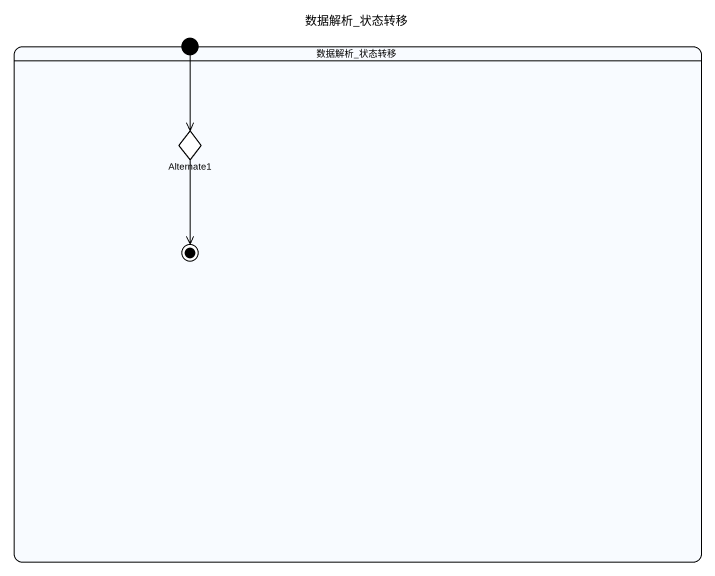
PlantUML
@startuml
title 数据解析_状态转移
hide empty description
state 数据解析_状态转移 {
  state Alternate1 <<choice>>
  Alternate1 --> [*]
}
state initial1 <<start>>
initial1 --> Alternate1
@enduml
